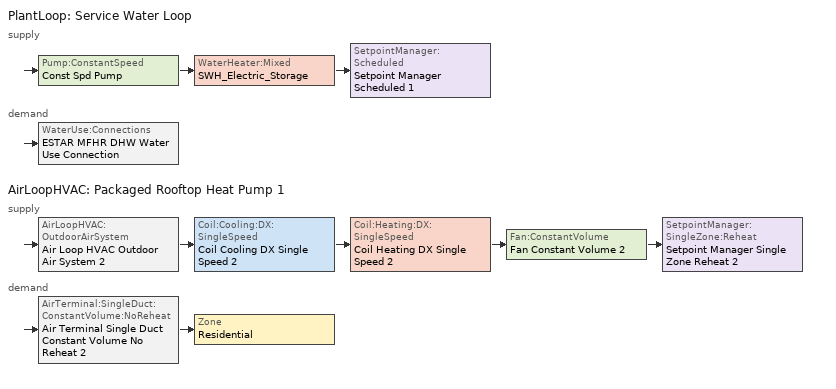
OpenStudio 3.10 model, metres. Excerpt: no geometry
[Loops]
PlantLoop 'Service Water Loop'
 supply: Pump:ConstantSpeed 'Const Spd Pump' > WaterHeater:Mixed 'SWH_Electric_Storage' > SetpointManager:Scheduled 'Setpoint Manager Scheduled 1'
 demand: WaterUse:Connections 'ESTAR MFHR DHW Water Use Connection'
AirLoopHVAC 'Packaged Rooftop Heat Pump 1'
 supply: AirLoopHVAC:OutdoorAirSystem 'Air Loop HVAC Outdoor Air System 2' > Coil:Cooling:DX:SingleSpeed 'Coil Cooling DX Single Speed 2' > Coil:Heating:DX:SingleSpeed 'Coil Heating DX Single Speed 2' > Fan:ConstantVolume 'Fan Constant Volume 2' > SetpointManager:SingleZone:Reheat 'Setpoint Manager Single Zone Reheat 2'
 demand: AirTerminal:SingleDuct:ConstantVolume:NoReheat 'Air Terminal Single Duct Constant Volume No Reheat 2' > Zone 'Residential'
[Sizing:Zone]
Residential: Zone Cooling Design Supply Air Temperature Input Method=SupplyAirTemperature; Zone Cooling Design Supply Air Temperature {C}=14; Zone Cooling Design Supply Air Temperature Difference {deltaC}=11.11; Zone Heating Design Supply Air Temperature Input Method=SupplyAirTemperature; Zone Heating Design Supply Air Temperature {C}=40; Zone Heating Design Supply Air Temperature Difference {deltaC}=11.11; Zone Cooling Design Supply Air Humidity Ratio {kg-H2O/kg-air}=0.0085; Zone Heating Design Supply Air Humidity Ratio {kg-H2O/kg-air}=0.008; Cooling Design Air Flow Method=DesignDay; Heating Design Air Flow Method=DesignDay; Heating Maximum Air Flow Fraction=1; Account for Dedicated Outdoor Air System=No; Dedicated Outdoor Air System Control Strategy=NeutralSupplyAir; Dedicated Outdoor Air Low Setpoint Temperature for Design {C}=autosize; Dedicated Outdoor Air High Setpoint Temperature for Design {C}=autosize; Zone Load Sizing Method=Sensible Load Only No Latent Load; Zone Latent Cooling Design Supply Air Humidity Ratio Input Method=HumidityRatioDifference; Zone Cooling Design Supply Air Humidity Ratio Difference {kgWater/kgDryAir}=0.005; Zone Latent Heating Design Supply Air Humidity Ratio Input Method=HumidityRatioDifference; Zone Humidification Design Supply Air Humidity Ratio Difference {kgWater/kgDryAir}=0.005; Sizing Option=Coincident
[Zone equipment]
Residential: Air Terminal Single Duct Constant Volume No Reheat 2, Zone HVAC Energy Recovery Ventilator
[PlantLoop]
Service Water Loop: Glycol Concentration=0; Maximum Loop Temperature {C}=60; Minimum Loop Temperature {C}=10; Plant Loop Volume {m3}=Autocalculate; Load Distribution Scheme=Optimal
[Sizing:Plant]
Service Water Loop: Loop Type=Heating; Design Loop Exit Temperature {C}=60; Loop Design Temperature Difference {deltaC}=5; Sizing Option=NonCoincident; Zone Timesteps in Averaging Window=1; Coincident Sizing Factor Mode=None
[SetpointManager:Scheduled]
Setpoint Manager Scheduled 1: Control Variable=Temperature; Schedule=SHW_Temperature_120F
[WaterHeater:Mixed]
SWH_Electric_Storage: Tank Volume {m3}=1.495; Setpoint Temperature Schedule=SHW_Temperature_120F; Deadband Temperature Difference {deltaC}=5; Maximum Temperature Limit {C}=82.22222; Heater Control Type=Cycle; Heater Maximum Capacity {W}=36000; Heater Fuel Type=Electricity; Heater Thermal Efficiency=1; Off Cycle Parasitic Fuel Consumption Rate {W}=10; Off Cycle Parasitic Fuel Type=Electricity; Off Cycle Parasitic Heat Fraction to Tank=0.8; On Cycle Parasitic Fuel Consumption Rate {W}=0; On Cycle Parasitic Fuel Type=Electricity; Ambient Temperature Indicator=Schedule; Ambient Temperature Schedule=Water Heater Ambient Temp Schedule - 70F; Off Cycle Loss Coefficient to Ambient Temperature {W/K}=24; On Cycle Loss Coefficient to Ambient Temperature {W/K}=24; Use Side Effectiveness=1; Source Side Effectiveness=1; Use Side Design Flow Rate {m3/s}=autosize; Source Side Design Flow Rate {m3/s}=autosize; Indirect Water Heating Recovery Time {hr}=1.5; Source Side Flow Control Mode=IndirectHeatPrimarySetpoint
[WaterHeater:Sizing]
SWH_Electric_Storage: Design Mode=PeakDraw; Time Storage Can Meet Peak Draw {hr}=0.538503; Time for Tank Recovery {hr}=1; Nominal Tank Volume for Autosizing Plant Connections {m3}=1
[WaterUse:Equipment:Definition]
Water Fixture Definition: Peak Flow Rate {m3/s}=0.0012618; Target Temperature Schedule=Fixture Target Temp; Sensible Fraction Schedule=WaterUse Sensible Fraction Schedule 20p; Latent Fraction Schedule=WaterUse Latent Fraction Schedule 5p
[WaterUse:Connections]
ESTAR MFHR DHW Water Use Connection: Drain Water Heat Exchanger Type=None; Drain Water Heat Exchanger Destination=Plant; Water Use Equipment Name 1=Water Use Equipment 1
[WaterUse:Equipment]
Water Use Equipment 1: Water Use Equipment Definition=Water Fixture Definition; Flow Rate Fraction Schedule=DHW_Res_8Unit
[Pump:ConstantSpeed]
Const Spd Pump: Rated Flow Rate {m3/s}=Autosize; Rated Pump Head {Pa}=337843; Rated Power Consumption {W}=Autosize; Motor Efficiency=0.9; Fraction of Motor Inefficiencies to Fluid Stream=0; Pump Control Type=Intermittent; Design Power Sizing Method=PowerPerFlowPerPressure; Design Electric Power per Unit Flow Rate {W/(m3/s)}=348701.1; Design Shaft Power per Unit Flow Rate per Unit Head {W-s/m3-Pa}=1.28205
[AirLoopHVAC]
Packaged Rooftop Heat Pump 1: Availability Schedule=Always On Discrete; Design Supply Air Flow Rate {m3/s}=autosize; Design Return Air Flow Fraction of Supply Air Flow=1
[Sizing:System]
Packaged Rooftop Heat Pump 1: Type of Load to Size On=Total; Design Outdoor Air Flow Rate {m3/s}=Autosize; Central Heating Maximum System Air Flow Ratio=1; Preheat Design Temperature {C}=-10; Preheat Design Humidity Ratio {kg-H2O/kg-Air}=0.002; Precool Design Temperature {C}=12.8; Precool Design Humidity Ratio {kg-H2O/kg-Air}=0.008; Central Cooling Design Supply Air Temperature {C}=12.8; Central Heating Design Supply Air Temperature {C}=50; Sizing Option=Coincident; 100% Outdoor Air in Cooling=No; 100% Outdoor Air in Heating=No; Central Cooling Design Supply Air Humidity Ratio {kg-H2O/kg-Air}=0.0085; Central Heating Design Supply Air Humidity Ratio {kg-H2O/kg-Air}=0.008; Cooling Design Air Flow Method=DesignDay; Cooling Design Air Flow Rate {m3/s}=0; Heating Design Air Flow Method=DesignDay; Heating Design Air Flow Rate {m3/s}=0; System Outdoor Air Method=ZoneSum; Zone Maximum Outdoor Air Fraction=1; Cooling Supply Air Flow Rate Per Floor Area {m3/s-m2}=0.00996765; Cooling Fraction of Autosized Cooling Supply Air Flow Rate=1; Cooling Supply Air Flow Rate Per Unit Cooling Capacity {m3/s-W}=3.94755e-05; Heating Supply Air Flow Rate Per Floor Area {m3/s-m2}=0.00996765; Heating Fraction of Autosized Heating Supply Air Flow Rate=1; Heating Fraction of Autosized Cooling Supply Air Flow Rate=1; Heating Supply Air Flow Rate Per Unit Heating Capacity {m3/s-W}=3.15882e-05; Cooling Design Capacity Method=CoolingDesignCapacity; Cooling Design Capacity {W}=autosize; Cooling Design Capacity Per Floor Area {W/m2}=234.7; Fraction of Autosized Cooling Design Capacity=1; Heating Design Capacity Method=HeatingDesignCapacity; Heating Design Capacity {W}=autosize; Heating Design Capacity Per Floor Area {W/m2}=157; Fraction of Autosized Heating Design Capacity=1; Central Cooling Capacity Control Method=OnOff; Occupant Diversity=autosize
[Fan:ConstantVolume]
Fan Constant Volume 2: Availability Schedule=Always On Discrete; Pressure Rise {Pa}=300; Maximum Flow Rate {m3/s}=AutoSize
[Coil:Cooling:DX:SingleSpeed]
Coil Cooling DX Single Speed 2: Availability Schedule=Always On Discrete; Rated Total Cooling Capacity {W}=autosize; Rated Sensible Heat Ratio=autosize; Rated COP {W/W}=3.8; Rated Air Flow Rate {m3/s}=autosize; Rated Evaporator Fan Power Per Volume Flow Rate 2017 {W/(m3/s)}=773.3; Rated Evaporator Fan Power Per Volume Flow Rate 2023 {W/(m3/s)}=934.4; Total Cooling Capacity Function of Temperature Curve=Curve Biquadratic 3; Total Cooling Capacity Function of Flow Fraction Curve=Curve Quadratic 6; Energy Input Ratio Function of Temperature Curve=Curve Biquadratic 4; Energy Input Ratio Function of Flow Fraction Curve=Curve Quadratic 7; Part Load Fraction Correlation Curve=Curve Quadratic 8; Minimum Outdoor Dry-Bulb Temperature for Compressor Operation {C}=-25; Nominal Time for Condensate Removal to Begin {s}=0; Ratio of Initial Moisture Evaporation Rate and Steady State Latent Capacity=0; Maximum Cycling Rate {cycles/hr}=0; Latent Capacity Time Constant {s}=0; Condenser Type=AirCooled; Evaporative Condenser Effectiveness=0.9; Evaporative Condenser Air Flow Rate {m3/s}=autosize; Evaporative Condenser Pump Rated Power Consumption {W}=autosize; Crankcase Heater Capacity {W}=0; Maximum Outdoor Dry-Bulb Temperature for Crankcase Heater Operation {C}=10; Basin Heater Capacity {W/K}=0; Basin Heater Setpoint Temperature {C}=2
[Coil:Heating:DX:SingleSpeed]
Coil Heating DX Single Speed 2: Availability Schedule=Always On Discrete; Rated Total Heating Capacity {W}=Autosize; Rated COP {W/W}=3.2; Rated Air Flow Rate {m3/s}=Autosize; Rated Supply Fan Power Per Volume Flow Rate 2017 {W/(m3/s)}=773.3; Rated Supply Fan Power Per Volume Flow Rate 2023 {W/(m3/s)}=934.4; Total Heating Capacity Function of Temperature Curve=Curve Cubic 4; Total Heating Capacity Function of Flow Fraction Curve=Curve Cubic 5; Energy Input Ratio Function of Temperature Curve=Curve Cubic 6; Energy Input Ratio Function of Flow Fraction Curve=Curve Quadratic 9; Part Load Fraction Correlation Curve=Curve Quadratic 10; Minimum Outdoor Dry-Bulb Temperature for Compressor Operation {C}=-20; Defrost Strategy=Resistive; Defrost Control=Timed; Defrost Time Period Fraction=0.166667; Resistive Defrost Heater Capacity {W}=Autosize
[Controller:OutdoorAir]
Controller Outdoor Air 2: Minimum Outdoor Air Flow Rate {m3/s}=0; Maximum Outdoor Air Flow Rate {m3/s}=Autosize; Economizer Control Type=NoEconomizer; Economizer Control Action Type=ModulateFlow; Economizer Maximum Limit Dry-Bulb Temperature {C}=28; Economizer Maximum Limit Enthalpy {J/kg}=64000; Economizer Minimum Limit Dry-Bulb Temperature {C}=-100; Lockout Type=NoLockout; Minimum Limit Type=FixedMinimum; Controller Mechanical Ventilation=Controller Mechanical Ventilation 2; High Humidity Control=No; High Humidity Outdoor Air Flow Ratio=1; Control High Indoor Humidity Based on Outdoor Humidity Ratio=Yes; Heat Recovery Bypass Control Type=BypassWhenWithinEconomizerLimits; Economizer Operation Staging=InterlockedWithMechanicalCooling
[Controller:MechanicalVentilation]
Controller Mechanical Ventilation 2: Availability Schedule=Always On Discrete
[AirLoopHVAC:OutdoorAirSystem]
Air Loop HVAC Outdoor Air System 2: Controller=Controller Outdoor Air 2
[AirTerminal:SingleDuct:ConstantVolume:NoReheat]
Air Terminal Single Duct Constant Volume No Reheat 2: Availability Schedule=Always On Discrete; Maximum Air Flow Rate {m3/s}=AutoSize
[SetpointManager:SingleZone:Reheat]
Setpoint Manager Single Zone Reheat 2: Minimum Supply Air Temperature {C}=12.8; Maximum Supply Air Temperature {C}=50; Control Zone=Residential
[ZoneHVAC:EnergyRecoveryVentilator]
Zone HVAC Energy Recovery Ventilator: Availability Schedule=Always On Discrete hvac_library; Heat Exchanger=ERV HX; Supply Air Flow Rate {m3/s}=0.22; Exhaust Air Flow Rate {m3/s}=0.22; Supply Air Fan=ERV Supply Fan; Exhaust Air Fan=ERV Exhaust Fan; Controller=ERV Controller; Ventilation Rate per Unit Floor Area {m3/s-m2}=0.000508; Ventilation Rate per Occupant {m3/s-person}=0.00236
[Fan:OnOff] Availability Schedule=Always On Discrete hvac_library; Fan Total Efficiency=0.6; Pressure Rise {Pa}=200; Maximum Flow Rate {m3/s}=autosize; Motor Efficiency=0.8; Motor In Airstream Fraction=1
Name | Fan Power Ratio Function of Speed Ratio Curve | Fan Efficiency Ratio Function of Speed Ratio Curve
ERV Supply Fan | Fan On Off Power Curve 18 | Fan On Off Efficiency Curve 17
ERV Exhaust Fan | Fan On Off Power Curve 17 | Fan On Off Efficiency Curve 18
[HeatExchanger:AirToAir:SensibleAndLatent]
ERV HX: Availability Schedule=Always On Discrete hvac_library; Nominal Supply Air Flow Rate {m3/s}=autosize; Sensible Effectiveness at 100% Heating Air Flow=0.76; Latent Effectiveness at 100% Heating Air Flow=0.68; Sensible Effectiveness at 100% Cooling Air Flow=0.76; Latent Effectiveness at 100% Cooling Air Flow=0.68; Nominal Electric Power {W}=0; Supply Air Outlet Temperature Control=No; Heat Exchanger Type=Plate; Frost Control Type=None; Threshold Temperature {C}=1.7; Economizer Lockout=Yes; Sensible Effectiveness of Heating Air Flow Curve=ERV HX_SensHeatEff; Latent Effectiveness of Heating Air Flow Curve=ERV HX_LatHeatEff; Sensible Effectiveness of Cooling Air Flow Curve=ERV HX_SensCoolEff; Latent Effectiveness of Cooling Air Flow Curve=ERV HX_LatCoolEff
[ZoneHVAC:EnergyRecoveryVentilator:Controller]
ERV Controller: Exhaust Air Temperature Limit=NoExhaustAirTemperatureLimit; Exhaust Air Enthalpy Limit=NoExhaustAirEnthalpyLimit; High Humidity Control Flag=No; High Humidity Outdoor Air Flow Ratio=1; Control High Indoor Humidity Based on Outdoor Humidity Ratio=Yes
[Schedule:Day]
SHW_Temperature_140F_Default: 24, 0, 48.9
SHW_Temperature_140F_Summer_Design_Day; SHW_Temperature_140F_Winter_Design_Day: 24, 0, 60
Water Heater Ambient Temp Schedule - 70F_Default; Water Heater Ambient Temp Schedule - 70F_Summer_Design_Day; Water Heater Ambient Temp Schedule - 70F_Winter_Design_Day: 24, 0, 21.11
WaterUse Sensible Fraction Schedule 20p Day; WaterUse Latent Fraction Schedule 5p Day: No, 24, 0, 0
Schedule Day 15: 24, 0, 43.3
Schedule Day 16: 5, 0, 0.00755796, 8, 0, 0.0646072, 16, 0, 0.0107872, 22, 0, 0.0463084, 24, 0, 0.01294
[Schedule:Constant] Value=1
Always On Discrete; Always On Discrete hvac_library
[Schedule:Ruleset]
Name | Default Day Schedule | Summer Design Day Schedule | Winter Design Day Schedule
SHW_Temperature_120F | SHW_Temperature_140F_Default | SHW_Temperature_140F_Summer_Design_Day | SHW_Temperature_140F_Winter_Design_Day
Water Heater Ambient Temp Schedule - 70F | Water Heater Ambient Temp Schedule - 70F_Default | Water Heater Ambient Temp Schedule - 70F_Summer_Design_Day | Water Heater Ambient Temp Schedule - 70F_Winter_Design_Day
WaterUse Sensible Fraction Schedule 20p | WaterUse Sensible Fraction Schedule 20p Day
WaterUse Latent Fraction Schedule 5p | WaterUse Latent Fraction Schedule 5p Day
Fixture Target Temp | Schedule Day 15
DHW_Res_8Unit | Schedule Day 16
[Table:Lookup]
ERV HX_SensHeatEff; ERV HX_SensCoolEff: DivisorOnly, 0.76, 0, 10, Dimensionless, 0.81, 0.76
ERV HX_LatHeatEff; ERV HX_LatCoolEff: DivisorOnly, 0.68, 0, 10, Dimensionless, 0.73, 0.68
[Curve:Biquadratic] Minimum Value of x=17; Maximum Value of x=22; Minimum Value of y=13; Maximum Value of y=46
Name | Coefficient1 Constant | Coefficient2 x | Coefficient3 x**2 | Coefficient4 y | Coefficient5 y**2 | Coefficient6 x*y
Curve Biquadratic 3 | 0.942588 | 0.00954335 | 0.00068377 | -0.0110427 | 5.249e-06 | -9.72e-06
Curve Biquadratic 4 | 0.342414 | 0.034885 | -0.0006237 | 0.00497722 | 0.000437951 | -0.000728028
[Curve:Quadratic]
Name | Coefficient1 Constant | Coefficient2 x | Coefficient3 x**2 | Minimum Value of x | Maximum Value of x
Curve Quadratic 6 | 0.8 | 0.2 | 0 | 0.5 | 1.5
Curve Quadratic 7 | 1.1552 | -0.1808 | 0.0256 | 0.5 | 1.5
Curve Quadratic 8 | 0.85 | 0.15 | 0 | 0 | 1
Curve Quadratic 9 | 1.3824 | -0.4336 | 0.0512 | 0 | 1
Curve Quadratic 10 | 0.75 | 0.25 | 0 | 0 | 1
[Curve:Cubic]
Name | Coefficient1 Constant | Coefficient2 x | Coefficient3 x**2 | Coefficient4 x**3 | Minimum Value of x | Maximum Value of x
Curve Cubic 4 | 0.758746 | 0.027626 | 0.000148716 | 3.4992e-06 | -20 | 20
Curve Cubic 5 | 0.84 | 0.16 | 0 | 0 | 0.5 | 1.5
Curve Cubic 6 | 1.19248 | -0.0300438 | 0.00103745 | -2.3328e-05 | -20 | 20
Fan On Off Efficiency Curve 17; Fan On Off Efficiency Curve 18 | 1 | 0 | 0 | 0 | 0 | 1
[Curve:Exponent] Coefficient1 Constant=1; Coefficient2 Constant=0; Coefficient3 Constant=0; Minimum Value of x=0; Maximum Value of x=1
Fan On Off Power Curve 18; Fan On Off Power Curve 17
